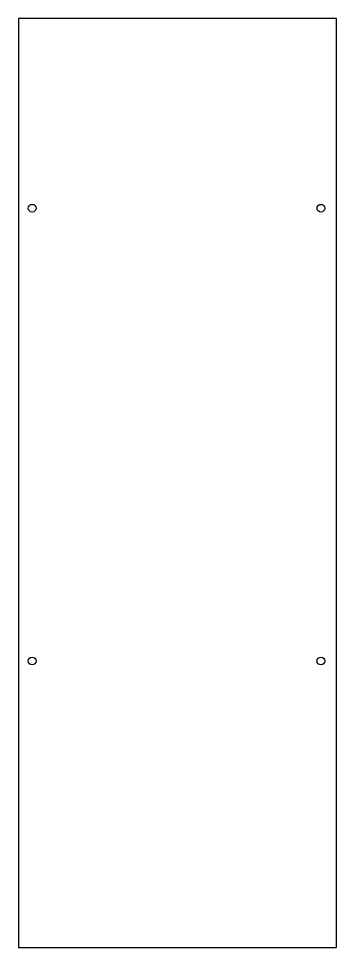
# Model space of a CAD drawing. Header units: millimetres. Extents: x -171 to -89, y -245 to -5.
import ezdxf

# ---------------------------------------------------------------- set-up
doc = ezdxf.new("R2010")
doc.units = ezdxf.units.MM
doc.layers.get('0').update_dxf_attribs({"linetype": 'CONTINUOUS'})

msp = doc.modelspace()

# ---------------------------------------------------------------- linework, layer by layer
msp.add_lwpolyline([(-89, -245), (-89, -5), (-171, -5), (-171, -245)], close=True)
for centre in [(-167.5, -54), (-93, -54), (-167.5, -171), (-93, -171)]:
    msp.add_circle(centre, 1)

doc.saveas('drawing.dxf')
